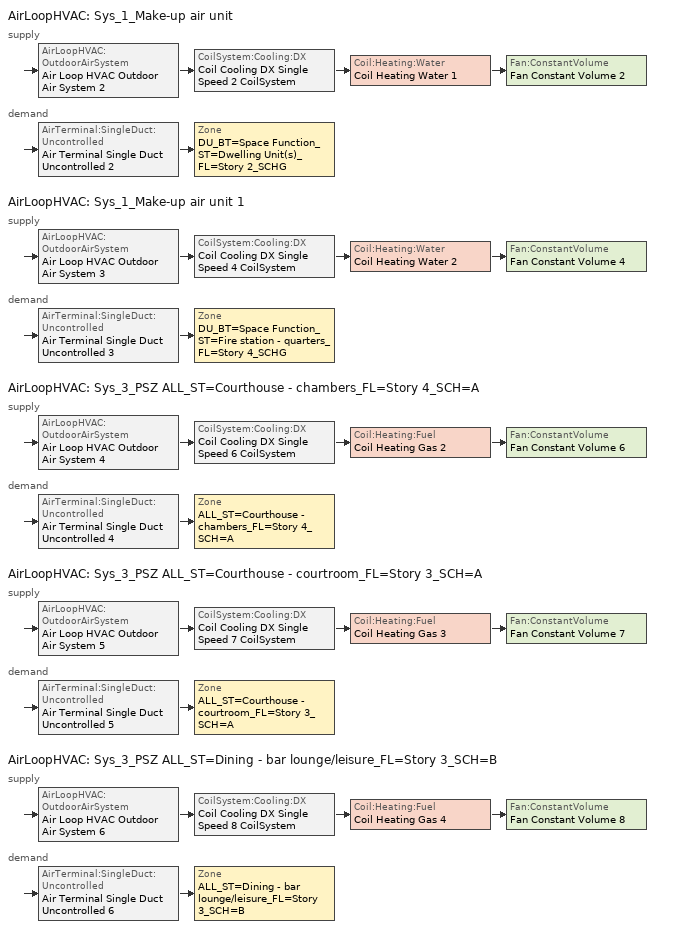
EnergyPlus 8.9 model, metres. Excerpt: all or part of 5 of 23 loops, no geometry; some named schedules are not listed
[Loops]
AirLoopHVAC 'Sys_1_Make-up air unit'
 supply: AirLoopHVAC:OutdoorAirSystem 'Air Loop HVAC Outdoor Air System 2' > CoilSystem:Cooling:DX 'Coil Cooling DX Single Speed 2 CoilSystem' > Coil:Heating:Water 'Coil Heating Water 1' > Fan:ConstantVolume 'Fan Constant Volume 2'
 demand: AirTerminal:SingleDuct:Uncontrolled 'Air Terminal Single Duct Uncontrolled 2' > Zone 'DU_BT=Space Function_ST=Dwelling Unit(s)_FL=Story 2_SCHG'
AirLoopHVAC 'Sys_1_Make-up air unit 1'
 supply: AirLoopHVAC:OutdoorAirSystem 'Air Loop HVAC Outdoor Air System 3' > CoilSystem:Cooling:DX 'Coil Cooling DX Single Speed 4 CoilSystem' > Coil:Heating:Water 'Coil Heating Water 2' > Fan:ConstantVolume 'Fan Constant Volume 4'
 demand: AirTerminal:SingleDuct:Uncontrolled 'Air Terminal Single Duct Uncontrolled 3' > Zone 'DU_BT=Space Function_ST=Fire station - quarters_FL=Story 4_SCHG'
AirLoopHVAC 'Sys_3_PSZ ALL_ST=Courthouse - chambers_FL=Story 4_SCH=A'
 supply: AirLoopHVAC:OutdoorAirSystem 'Air Loop HVAC Outdoor Air System 4' > CoilSystem:Cooling:DX 'Coil Cooling DX Single Speed 6 CoilSystem' > Coil:Heating:Fuel 'Coil Heating Gas 2' > Fan:ConstantVolume 'Fan Constant Volume 6'
 demand: AirTerminal:SingleDuct:Uncontrolled 'Air Terminal Single Duct Uncontrolled 4' > Zone 'ALL_ST=Courthouse - chambers_FL=Story 4_SCH=A'
AirLoopHVAC 'Sys_3_PSZ ALL_ST=Courthouse - courtroom_FL=Story 3_SCH=A'
 supply: AirLoopHVAC:OutdoorAirSystem 'Air Loop HVAC Outdoor Air System 5' > CoilSystem:Cooling:DX 'Coil Cooling DX Single Speed 7 CoilSystem' > Coil:Heating:Fuel 'Coil Heating Gas 3' > Fan:ConstantVolume 'Fan Constant Volume 7'
 demand: AirTerminal:SingleDuct:Uncontrolled 'Air Terminal Single Duct Uncontrolled 5' > Zone 'ALL_ST=Courthouse - courtroom_FL=Story 3_SCH=A'
AirLoopHVAC 'Sys_3_PSZ ALL_ST=Dining - bar lounge/leisure_FL=Story 3_SCH=B'
 supply: AirLoopHVAC:OutdoorAirSystem 'Air Loop HVAC Outdoor Air System 6' > CoilSystem:Cooling:DX 'Coil Cooling DX Single Speed 8 CoilSystem' > Coil:Heating:Fuel 'Coil Heating Gas 4' > Fan:ConstantVolume 'Fan Constant Volume 8'
 demand: AirTerminal:SingleDuct:Uncontrolled 'Air Terminal Single Duct Uncontrolled 6' > Zone 'ALL_ST=Dining - bar lounge/leisure_FL=Story 3_SCH=B'
[ZoneControl:Thermostat] Control Object Type 1=ThermostatSetpoint:DualSetpoint
Name | Zone or ZoneList | Control Type Schedule | Control Name 1
ALL_ST=Courthouse - chambers_FL=Story 4_SCH=A Thermostat | ALL_ST=Courthouse - chambers_FL=Story 4_SCH=A | ALL_ST=Courthouse - chambers_FL=Story 4_SCH=A Thermostat Schedule | Space Function Courthouse - chambers Thermostat 3
ALL_ST=Courthouse - courtroom_FL=Story 3_SCH=A Thermostat | ALL_ST=Courthouse - courtroom_FL=Story 3_SCH=A | ALL_ST=Courthouse - courtroom_FL=Story 3_SCH=A Thermostat Schedule | Space Function Courthouse - courtroom Thermostat 3
ALL_ST=Dining - bar lounge/leisure_FL=Story 3_SCH=B Thermostat | ALL_ST=Dining - bar lounge/leisure_FL=Story 3_SCH=B | ALL_ST=Dining - bar lounge/leisure_FL=Story 3_SCH=B Thermostat Schedule | Space Function Dining - bar lounge/leisure Thermostat 3
DU_BT=Space Function_ST=Dwelling Unit(s)_FL=Story 2_SCHG Thermostat | DU_BT=Space Function_ST=Dwelling Unit(s)_FL=Story 2_SCHG | DU_BT=Space Function_ST=Dwelling Unit(s)_FL=Story 2_SCHG Thermostat Schedule | Space Function Dwelling Unit(s) Thermostat 3
DU_BT=Space Function_ST=Fire station - quarters_FL=Story 4_SCHG Thermostat | DU_BT=Space Function_ST=Fire station - quarters_FL=Story 4_SCHG | DU_BT=Space Function_ST=Fire station - quarters_FL=Story 4_SCHG Thermostat Schedule | Space Function Fire station - quarters Thermostat 3
[ThermostatSetpoint:DualSetpoint]
Name | Heating Setpoint Temperature Schedule | Cooling Setpoint Temperature Schedule
Space Function Courthouse - chambers Thermostat 3; Space Function Courthouse - courtroom Thermostat 3 | NECB-A-Thermostat Setpoint-Heating | NECB-A-Thermostat Setpoint-Cooling
Space Function Dining - bar lounge/leisure Thermostat 3 | NECB-B-Thermostat Setpoint-Heating | NECB-B-Thermostat Setpoint-Cooling
Space Function Dwelling Unit(s) Thermostat 3; Space Function Fire station - quarters Thermostat 3 | NECB-G-Thermostat Setpoint-Heating | NECB-G-Thermostat Setpoint-Cooling
[AirTerminal:SingleDuct:Uncontrolled] Availability Schedule=Always On Discrete; Maximum Air Flow Rate {m3/s}=AutoSize
Air Terminal Single Duct Uncontrolled 4; Air Terminal Single Duct Uncontrolled 5; Air Terminal Single Duct Uncontrolled 6; Air Terminal Single Duct Uncontrolled 2; Air Terminal Single Duct Uncontrolled 3
[Zone equipment]
ALL_ST=Courthouse - chambers_FL=Story 4_SCH=A: Air Terminal Single Duct Uncontrolled 4, Zone HVAC Baseboard Convective Water 4
ALL_ST=Courthouse - courtroom_FL=Story 3_SCH=A: Air Terminal Single Duct Uncontrolled 5, Zone HVAC Baseboard Convective Water 5
ALL_ST=Dining - bar lounge/leisure_FL=Story 3_SCH=B: Air Terminal Single Duct Uncontrolled 6, Zone HVAC Baseboard Convective Water 6
DU_BT=Space Function_ST=Dwelling Unit(s)_FL=Story 2_SCHG: DU_BT=Space Function_ST=Dwelling Unit(s)_FL=Story 2_SCHG PTAC, Zone HVAC Baseboard Convective Water 2, Air Terminal Single Duct Uncontrolled 2
DU_BT=Space Function_ST=Fire station - quarters_FL=Story 4_SCHG: DU_BT=Space Function_ST=Fire station - quarters_FL=Story 4_SCHG PTAC, Zone HVAC Baseboard Convective Water 3, Air Terminal Single Duct Uncontrolled 3
[Sizing:Zone] Zone Cooling Design Supply Air Temperature Input Method=SupplyAirTemperature; Zone Cooling Design Supply Air Temperature {C}=13; Zone Cooling Design Supply Air Temperature Difference {deltaC}=11.11; Zone Heating Design Supply Air Temperature Input Method=SupplyAirTemperature; Zone Heating Design Supply Air Temperature {C}=43; Zone Heating Design Supply Air Temperature Difference {deltaC}=11.11; Zone Cooling Design Supply Air Humidity Ratio {kgWater/kgDryAir}=0.0085; Zone Heating Design Supply Air Humidity Ratio {kgWater/kgDryAir}=0.008; Zone Heating Sizing Factor=1.3; Zone Cooling Sizing Factor=1.1; Cooling Design Air Flow Method=DesignDay; Cooling Design Air Flow Rate {m3/s}=0; Cooling Minimum Air Flow per Zone Floor Area {m3/s-m2}=0.000762; Cooling Minimum Air Flow {m3/s}=0; Cooling Minimum Air Flow Fraction=0; Heating Design Air Flow Method=DesignDay; Heating Design Air Flow Rate {m3/s}=0; Heating Maximum Air Flow per Zone Floor Area {m3/s-m2}=0.002032; Heating Maximum Air Flow {m3/s}=0.141576; Heating Maximum Air Flow Fraction=0.3; Account for Dedicated Outdoor Air System=No
Name | Design Specification Outdoor Air Object | Design Specification Zone Air Distribution Object
ALL_ST=Courthouse - chambers_FL=Story 4_SCH=A | Space Function Courthouse - chambers Ventilation | ALL_ST=Courthouse - chambers_FL=Story 4_SCH=A Design Spec Zone Air Dist
ALL_ST=Courthouse - courtroom_FL=Story 3_SCH=A | Space Function Courthouse - courtroom Ventilation | ALL_ST=Courthouse - courtroom_FL=Story 3_SCH=A Design Spec Zone Air Dist
ALL_ST=Dining - bar lounge/leisure_FL=Story 3_SCH=B | Space Function Dining - bar lounge/leisure Ventilation | ALL_ST=Dining - bar lounge/leisure_FL=Story 3_SCH=B Design Spec Zone Air Dist
DU_BT=Space Function_ST=Dwelling Unit(s)_FL=Story 2_SCHG | Space Function Dwelling Unit(s) Ventilation | DU_BT=Space Function_ST=Dwelling Unit(s)_FL=Story 2_SCHG Design Spec Zone Air Dist
DU_BT=Space Function_ST=Fire station - quarters_FL=Story 4_SCHG | Space Function Fire station - quarters Ventilation | DU_BT=Space Function_ST=Fire station - quarters_FL=Story 4_SCHG Design Spec Zone Air Dist
[DesignSpecification:ZoneAirDistribution] Zone Air Distribution Effectiveness in Cooling Mode=1; Zone Air Distribution Effectiveness in Heating Mode=1
ALL_ST=Courthouse - chambers_FL=Story 4_SCH=A Design Spec Zone Air Dist; ALL_ST=Courthouse - courtroom_FL=Story 3_SCH=A Design Spec Zone Air Dist; ALL_ST=Dining - bar lounge/leisure_FL=Story 3_SCH=B Design Spec Zone Air Dist; DU_BT=Space Function_ST=Dwelling Unit(s)_FL=Story 2_SCHG Design Spec Zone Air Dist; DU_BT=Space Function_ST=Fire station - quarters_FL=Story 4_SCHG Design Spec Zone Air Dist
[Controller:MechanicalVentilation] Availability Schedule=Always On Discrete; Demand Controlled Ventilation=No; System Outdoor Air Method=ZoneSum
Name | Zone Name 1 | Design Specification Outdoor Air Object Name 1 | Design Specification Zone Air Distribution Object Name 1
Controller Mechanical Ventilation 4 | ALL_ST=Courthouse - chambers_FL=Story 4_SCH=A | Space Function Courthouse - chambers Ventilation | ALL_ST=Courthouse - chambers_FL=Story 4_SCH=A Design Spec Zone Air Dist
Controller Mechanical Ventilation 5 | ALL_ST=Courthouse - courtroom_FL=Story 3_SCH=A | Space Function Courthouse - courtroom Ventilation | ALL_ST=Courthouse - courtroom_FL=Story 3_SCH=A Design Spec Zone Air Dist
Controller Mechanical Ventilation 6 | ALL_ST=Dining - bar lounge/leisure_FL=Story 3_SCH=B | Space Function Dining - bar lounge/leisure Ventilation | ALL_ST=Dining - bar lounge/leisure_FL=Story 3_SCH=B Design Spec Zone Air Dist
Controller Mechanical Ventilation 2 | DU_BT=Space Function_ST=Dwelling Unit(s)_FL=Story 2_SCHG | Space Function Dwelling Unit(s) Ventilation | DU_BT=Space Function_ST=Dwelling Unit(s)_FL=Story 2_SCHG Design Spec Zone Air Dist
Controller Mechanical Ventilation 3 | DU_BT=Space Function_ST=Fire station - quarters_FL=Story 4_SCHG | Space Function Fire station - quarters Ventilation | DU_BT=Space Function_ST=Fire station - quarters_FL=Story 4_SCHG Design Spec Zone Air Dist
[DesignSpecification:OutdoorAir] Outdoor Air Method=Sum; Outdoor Air Flow per Person {m3/s-person}=0; Outdoor Air Flow per Zone {m3/s}=0; Outdoor Air Flow Air Changes per Hour {1/hr}=0
Name | Outdoor Air Flow per Zone Floor Area {m3/s-m2}
Space Function Courthouse - chambers Ventilation | 0.0004318
Space Function Courthouse - courtroom Ventilation | 0.0020828
Space Function Dining - bar lounge/leisure Ventilation | 0.0035814
Space Function Dwelling Unit(s) Ventilation | 0.00034544
Space Function Fire station - quarters Ventilation | 0.0008128
[Coil:Heating:Water] Availability Schedule=Always On Discrete; U-Factor Times Area Value {W/K}=Autosize; Maximum Water Flow Rate {m3/s}=Autosize; Performance Input Method=UFactorTimesAreaAndDesignWaterFlowRate; Rated Capacity {W}=Autosize; Rated Inlet Water Temperature {C}=82.2; Rated Inlet Air Temperature {C}=16.6; Rated Outlet Water Temperature {C}=71.1; Rated Outlet Air Temperature {C}=32.2; Rated Ratio for Air and Water Convection=0.5
Coil Heating Water 1; Coil Heating Water 2
[ZoneHVAC:PackagedTerminalAirConditioner] Availability Schedule=Always On Discrete; Cooling Supply Air Flow Rate {m3/s}=Autosize; Heating Supply Air Flow Rate {m3/s}=Autosize; No Load Supply Air Flow Rate {m3/s}=Autosize; Cooling Outdoor Air Flow Rate {m3/s}=Autosize; Heating Outdoor Air Flow Rate {m3/s}=Autosize; No Load Outdoor Air Flow Rate {m3/s}=Autosize; Fan Placement=DrawThrough
Name | Supply Air Fan | Heating Coil | Cooling Coil
DU_BT=Space Function_ST=Dwelling Unit(s)_FL=Story 2_SCHG PTAC | Fan Constant Volume 3 | Coil Heating Electric 1 | Coil Cooling DX Single Speed 3
DU_BT=Space Function_ST=Fire station - quarters_FL=Story 4_SCHG PTAC | Fan Constant Volume 5 | Coil Heating Electric 2 | Coil Cooling DX Single Speed 5
[Fan:ConstantVolume] Availability Schedule=Always On Discrete; Fan Total Efficiency=0.7; Maximum Flow Rate {m3/s}=AutoSize; Motor Efficiency=0.9; Motor In Airstream Fraction=1
Name | Pressure Rise {Pa}
Fan Constant Volume 3; Fan Constant Volume 5 | 640
Fan Constant Volume 2; Fan Constant Volume 4; Fan Constant Volume 6; Fan Constant Volume 7; Fan Constant Volume 8 | 250
[Coil:Heating:Electric] Availability Schedule=ON_OFF_ALWAYS_OFF; Efficiency=1; Nominal Capacity {W}=Autosize
Coil Heating Electric 1; Coil Heating Electric 2
[Coil:Cooling:DX:SingleSpeed] Availability Schedule=Always On Discrete; Gross Rated Total Cooling Capacity {W}=Autosize; Gross Rated Sensible Heat Ratio=Autosize; Gross Rated Cooling COP {W/W}=3; Rated Air Flow Rate {m3/s}=Autosize; Rated Evaporator Fan Power Per Volume Flow Rate {W/(m3/s)}=773.3; Condenser Type=AirCooled; Evaporative Condenser Effectiveness=0; Evaporative Condenser Air Flow Rate {m3/s}=Autosize; Evaporative Condenser Pump Rated Power Consumption {W}=Autosize; Crankcase Heater Capacity {W}=0; Maximum Outdoor Dry-Bulb Temperature for Crankcase Heater Operation {C}=0; Basin Heater Capacity {W/K}=0; Basin Heater Setpoint Temperature {C}=10
Name | Total Cooling Capacity Function of Temperature Curve | Total Cooling Capacity Function of Flow Fraction Curve | Energy Input Ratio Function of Temperature Curve | Energy Input Ratio Function of Flow Fraction Curve | Part Load Fraction Correlation Curve
Coil Cooling DX Single Speed 3 | Curve Biquadratic 5 | Curve Quadratic 6 | Curve Biquadratic 6 | Curve Quadratic 7 | Curve Cubic 2
Coil Cooling DX Single Speed 5 | Curve Biquadratic 9 | Curve Quadratic 10 | Curve Biquadratic 10 | Curve Quadratic 11 | Curve Cubic 4
Coil Cooling DX Single Speed 2 | Curve Biquadratic 3 | Curve Quadratic 4 | Curve Biquadratic 4 | Curve Quadratic 5 | Curve Cubic 1
Coil Cooling DX Single Speed 4 | Curve Biquadratic 7 | Curve Quadratic 8 | Curve Biquadratic 8 | Curve Quadratic 9 | Curve Cubic 3
Coil Cooling DX Single Speed 6 | Curve Biquadratic 11 | Curve Quadratic 12 | Curve Biquadratic 12 | Curve Quadratic 13 | Curve Quadratic 14
Coil Cooling DX Single Speed 7 | Curve Biquadratic 13 | Curve Quadratic 15 | Curve Biquadratic 14 | Curve Quadratic 16 | Curve Quadratic 17
Coil Cooling DX Single Speed 8 | Curve Biquadratic 15 | Curve Quadratic 18 | Curve Biquadratic 16 | Curve Quadratic 19 | Curve Quadratic 20
[AirLoopHVAC] Design Supply Air Flow Rate {m3/s}=AutoSize
Sys_1_Make-up air unit; Sys_1_Make-up air unit 1; Sys_3_PSZ ALL_ST=Courthouse - chambers_FL=Story 4_SCH=A; Sys_3_PSZ ALL_ST=Courthouse - courtroom_FL=Story 3_SCH=A; Sys_3_PSZ ALL_ST=Dining - bar lounge/leisure_FL=Story 3_SCH=B
[Sizing:System] Design Outdoor Air Flow Rate {m3/s}=Autosize; Central Heating Maximum System Air Flow Ratio=1; Preheat Design Temperature {C}=7; Preheat Design Humidity Ratio {kgWater/kgDryAir}=0.008; Precool Design Temperature {C}=13; Precool Design Humidity Ratio {kgWater/kgDryAir}=0.008; Central Cooling Design Supply Air Temperature {C}=13; Central Heating Design Supply Air Temperature {C}=43; Type of Zone Sum to Use=NonCoincident; Central Cooling Design Supply Air Humidity Ratio {kgWater/kgDryAir}=0.0085; Central Heating Design Supply Air Humidity Ratio {kgWater/kgDryAir}=0.008; Cooling Supply Air Flow Rate Method=DesignDay; Cooling Supply Air Flow Rate {m3/s}=0; Cooling Supply Air Flow Rate Per Floor Area {m3/s-m2}=0.00996765; Cooling Fraction of Autosized Cooling Supply Air Flow Rate=1; Cooling Supply Air Flow Rate Per Unit Cooling Capacity {m3/s-W}=3.94755e-05; Heating Supply Air Flow Rate Method=DesignDay; Heating Supply Air Flow Rate {m3/s}=0; Heating Supply Air Flow Rate Per Floor Area {m3/s-m2}=0.00996765; Heating Fraction of Autosized Heating Supply Air Flow Rate=1; Heating Fraction of Autosized Cooling Supply Air Flow Rate=1; Heating Supply Air Flow Rate Per Unit Heating Capacity {m3/s-W}=3.15882e-05; System Outdoor Air Method=ZoneSum; Zone Maximum Outdoor Air Fraction=1; Cooling Design Capacity Method=CoolingDesignCapacity; Cooling Design Capacity {W}=Autosize; Cooling Design Capacity Per Floor Area {W/m2}=234.7; Fraction of Autosized Cooling Design Capacity=1; Heating Design Capacity Method=HeatingDesignCapacity; Heating Design Capacity {W}=Autosize; Heating Design Capacity Per Floor Area {W/m2}=157; Fraction of Autosized Heating Design Capacity=1; Central Cooling Capacity Control Method=OnOff
Name | Type of Load to Size On | 100% Outdoor Air in Cooling | 100% Outdoor Air in Heating
Sys_1_Make-up air unit; Sys_1_Make-up air unit 1 | VentilationRequirement | Yes | Yes
Sys_3_PSZ ALL_ST=Courthouse - chambers_FL=Story 4_SCH=A; Sys_3_PSZ ALL_ST=Courthouse - courtroom_FL=Story 3_SCH=A; Sys_3_PSZ ALL_ST=Dining - bar lounge/leisure_FL=Story 3_SCH=B | Sensible | No | No
[Controller:WaterCoil] Control Variable=Temperature; Action=Normal; Actuator Variable=Flow; Controller Convergence Tolerance {deltaC}=Autosize; Maximum Actuated Flow {m3/s}=Autosize; Minimum Actuated Flow {m3/s}=0
Controller Water Coil 1; Controller Water Coil 2
[Controller:OutdoorAir] Minimum Outdoor Air Flow Rate {m3/s}=Autosize; Maximum Outdoor Air Flow Rate {m3/s}=Autosize; Economizer Control Type=NoEconomizer; Economizer Control Action Type=ModulateFlow; Economizer Maximum Limit Dry-Bulb Temperature {C}=28; Economizer Maximum Limit Enthalpy {J/kg}=64000; Economizer Minimum Limit Dry-Bulb Temperature {C}=-100; Lockout Type=NoLockout; Minimum Limit Type=FixedMinimum; High Humidity Control=No; Control High Indoor Humidity Based on Outdoor Humidity Ratio=Yes; Heat Recovery Bypass Control Type=BypassWhenWithinEconomizerLimits
Name | Mechanical Ventilation Controller
Controller Outdoor Air 2 | Controller Mechanical Ventilation 2
Controller Outdoor Air 3 | Controller Mechanical Ventilation 3
Controller Outdoor Air 4 | Controller Mechanical Ventilation 4
Controller Outdoor Air 5 | Controller Mechanical Ventilation 5
Controller Outdoor Air 6 | Controller Mechanical Ventilation 6
[SetpointManager:MixedAir] Control Variable=Temperature
Node 56 OS Default SPM; Node 54 OS Default SPM; Node 53 OS Default SPM; Node 74 OS Default SPM; Node 73 OS Default SPM; Node 72 OS Default SPM; Node 89 OS Default SPM; Node 88 OS Default SPM; Node 87 OS Default SPM; Node 102 OS Default SPM; Node 101 OS Default SPM; Node 100 OS Default SPM; Node 115 OS Default SPM; Node 114 OS Default SPM; Node 113 OS Default SPM
[CoilSystem:Cooling:DX] Availability Schedule=Always On Discrete
Name | Cooling Coil
Coil Cooling DX Single Speed 2 CoilSystem | Coil Cooling DX Single Speed 2
Coil Cooling DX Single Speed 4 CoilSystem | Coil Cooling DX Single Speed 4
Coil Cooling DX Single Speed 6 CoilSystem | Coil Cooling DX Single Speed 6
Coil Cooling DX Single Speed 7 CoilSystem | Coil Cooling DX Single Speed 7
Coil Cooling DX Single Speed 8 CoilSystem | Coil Cooling DX Single Speed 8
[SetpointManager:Scheduled] Control Variable=Temperature
Name | Schedule
Setpoint Manager Scheduled 1 | Makeup-Air Unit Supply Air Temp
Setpoint Manager Scheduled 2 | Makeup-Air Unit Supply Air Temp 1
[Coil:Heating:Fuel] Availability Schedule=Always On Discrete; Fuel Type=NaturalGas; Burner Efficiency=0.8; Nominal Capacity {W}=AutoSize; Parasitic Electric Load {W}=0; Parasitic Fuel Load {W}=0
Coil Heating Gas 2; Coil Heating Gas 3; Coil Heating Gas 4
[SetpointManager:SingleZone:Reheat] Control Variable=Temperature; Minimum Supply Air Temperature {C}=13; Maximum Supply Air Temperature {C}=43
Name | Control Zone
Setpoint Manager Single Zone Reheat 2 | ALL_ST=Courthouse - chambers_FL=Story 4_SCH=A
Setpoint Manager Single Zone Reheat 3 | ALL_ST=Courthouse - courtroom_FL=Story 3_SCH=A
Setpoint Manager Single Zone Reheat 4 | ALL_ST=Dining - bar lounge/leisure_FL=Story 3_SCH=B
[Schedule:Compact]
ALL_ST=Courthouse - chambers_FL=Story 4_SCH=A Thermostat Schedule; ALL_ST=Courthouse - courtroom_FL=Story 3_SCH=A Thermostat Schedule; ALL_ST=Dining - bar lounge/leisure_FL=Story 3_SCH=B Thermostat Schedule; DU_BT=Space Function_ST=Dwelling Unit(s)_FL=Story 2_SCHG Thermostat Schedule; DU_BT=Space Function_ST=Fire station - quarters_FL=Story 4_SCHG Thermostat Schedule: Through: 12/31, For: AllDays, Until: 24:00, 4
[Schedule:Week:Daily]
ON_OFF_ALWAYS_OFF Week Rule - Jan1-Dec31: sunON_OFF_ALWAYS_OFF 1, wkdON_OFF_ALWAYS_OFF 1, wkdON_OFF_ALWAYS_OFF 1, wkdON_OFF_ALWAYS_OFF 1, wkdON_OFF_ALWAYS_OFF 1, wkdON_OFF_ALWAYS_OFF 1, satON_OFF_ALWAYS_OFF 1, Schedule Day 3, Schedule Day 3, Schedule Day 3, Schedule Day 3, Schedule Day 3
Makeup-Air Unit Supply Air Temp Week Rule - Jan1-Dec31: Makeup Air Unit Supply Air Temp Default, Makeup Air Unit Supply Air Temp Default, Makeup Air Unit Supply Air Temp Default, Makeup Air Unit Supply Air Temp Default, Makeup Air Unit Supply Air Temp Default, Makeup Air Unit Supply Air Temp Default, Makeup Air Unit Supply Air Temp Default, Makeup Air Unit Supply Air Temp Default, Makeup Air Unit Supply Air Temp Default, Makeup Air Unit Supply Air Temp Default, Makeup Air Unit Supply Air Temp Default, Makeup Air Unit Supply Air Temp Default
Makeup-Air Unit Supply Air Temp 1 Week Rule - Jan1-Dec31: Makeup Air Unit Supply Air Temp Default 1, Makeup Air Unit Supply Air Temp Default 1, Makeup Air Unit Supply Air Temp Default 1, Makeup Air Unit Supply Air Temp Default 1, Makeup Air Unit Supply Air Temp Default 1, Makeup Air Unit Supply Air Temp Default 1, Makeup Air Unit Supply Air Temp Default 1, Makeup Air Unit Supply Air Temp Default 1, Makeup Air Unit Supply Air Temp Default 1, Makeup Air Unit Supply Air Temp Default 1, Makeup Air Unit Supply Air Temp Default 1, Makeup Air Unit Supply Air Temp Default 1
[Schedule:Year]
NECB-A-Thermostat Setpoint-Heating: NECB-A-Thermostat Setpoint-Heating Week Rule - Jan1-Dec31, 1, 1, 12, 31
NECB-A-Thermostat Setpoint-Cooling: NECB-A-Thermostat Setpoint-Cooling Week Rule - Jan1-Dec31, 1, 1, 12, 31
NECB-B-Thermostat Setpoint-Heating: NECB-B-Thermostat Setpoint-Heating Week Rule - Jan1-Dec31, 1, 1, 12, 31
NECB-B-Thermostat Setpoint-Cooling: NECB-B-Thermostat Setpoint-Cooling Week Rule - Jan1-Dec31, 1, 1, 12, 31
NECB-G-Thermostat Setpoint-Heating: NECB-G-Thermostat Setpoint-Heating Week Rule - Jan1-Dec31, 1, 1, 12, 31
NECB-G-Thermostat Setpoint-Cooling: NECB-G-Thermostat Setpoint-Cooling Week Rule - Jan1-Dec31, 1, 1, 12, 31
ON_OFF_ALWAYS_OFF: ON_OFF_ALWAYS_OFF Week Rule - Jan1-Dec31, 1, 1, 12, 31
Makeup-Air Unit Supply Air Temp: Makeup-Air Unit Supply Air Temp Week Rule - Jan1-Dec31, 1, 1, 12, 31
Makeup-Air Unit Supply Air Temp 1: Makeup-Air Unit Supply Air Temp 1 Week Rule - Jan1-Dec31, 1, 1, 12, 31
[Schedule:Constant]
Always On Discrete: Hourly Value=1
[Curve:Biquadratic] Maximum Value of y {BasedOnField A3}=46
Name | Coefficient1 Constant | Coefficient2 x | Coefficient3 x**2 | Coefficient4 y | Coefficient5 y**2 | Coefficient6 x*y | Minimum Value of x {BasedOnField A2} | Maximum Value of x {BasedOnField A2} | Minimum Value of y {BasedOnField A3}
Curve Biquadratic 5; Curve Biquadratic 9; Curve Biquadratic 3; Curve Biquadratic 7 | 0.867905 | 0.0142459 | 0.000554364 | -0.00755748 | 3.3048e-05 | -0.000191808 | 13 | 24 | 24
Curve Biquadratic 6; Curve Biquadratic 10; Curve Biquadratic 4; Curve Biquadratic 8 | 0.116936 | 0.0284933 | -0.000411156 | 0.0214108 | 0.000161028 | -0.000679104 | 13 | 24 | 24
Curve Biquadratic 11; Curve Biquadratic 13; Curve Biquadratic 15 | 0.942588 | 0.00954335 | 0.00068377 | -0.0110427 | 5.249e-06 | -9.72e-06 | 17 | 22 | 13
Curve Biquadratic 12; Curve Biquadratic 14; Curve Biquadratic 16 | 0.342414 | 0.034885 | -0.0006237 | 0.00497722 | 0.000437951 | -0.000728028 | 17 | 22 | 13
[Curve:Quadratic]
Name | Coefficient1 Constant | Coefficient2 x | Coefficient3 x**2 | Minimum Value of x {BasedOnField A2} | Maximum Value of x {BasedOnField A2}
Curve Quadratic 6; Curve Quadratic 7; Curve Quadratic 10; Curve Quadratic 11; Curve Quadratic 4; Curve Quadratic 5; Curve Quadratic 8; Curve Quadratic 9 | 1 | 0 | 0 | 0 | 1
Curve Quadratic 12; Curve Quadratic 15; Curve Quadratic 18 | 0.8 | 0.2 | 0 | 0.5 | 1.5
Curve Quadratic 13; Curve Quadratic 16; Curve Quadratic 19 | 1.1552 | -0.1808 | 0.0256 | 0.5 | 1.5
Curve Quadratic 14; Curve Quadratic 17; Curve Quadratic 20 | 0.85 | 0.15 | 0 | 0 | 1
[Curve:Cubic] Coefficient1 Constant=0.0277; Coefficient2 x=4.9151; Coefficient3 x**2=-8.184; Coefficient4 x**3=4.2702; Minimum Value of x {BasedOnField A2}=0.7; Maximum Value of x {BasedOnField A2}=1
Curve Cubic 2; Curve Cubic 4; Curve Cubic 1; Curve Cubic 3
